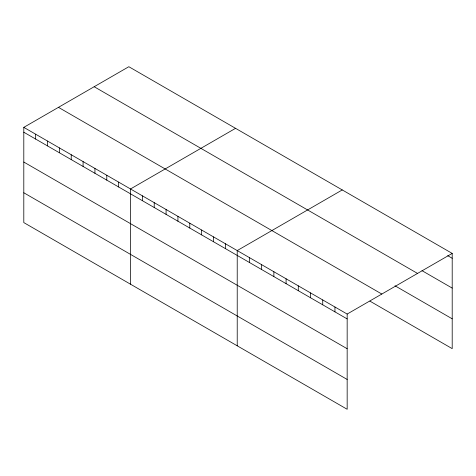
<?xml version="1.0" encoding="UTF-8"?>
<svg xmlns="http://www.w3.org/2000/svg" width="476" height="476" viewBox="0 0 476 476"><rect width="100%" height="100%" fill="white"/><g stroke="black" fill="none" stroke-linecap="round" stroke-linejoin="round"><path stroke-width="0.71" d="M23.8 127.36L347.165 314.053L347.165 409.283L23.8 222.59L23.8 127.36L128.835 66.717L452.2 253.41L452.2 348.64L369.906 301.124M235.549 128.33L130.507 188.972L130.507 284.196M342.256 189.936L237.221 250.578L237.221 345.802M347.165 314.053L452.2 253.41M447.702 255.677L452.2 258.272M421.98 270.648L452.2 288.093M94.177 86.733L417.535 273.426M394.979 285.779L452.2 318.819M58.465 107.35L381.823 294.043M23.8 132.221L347.165 318.914M23.8 162.042L347.165 348.735M23.8 192.768L347.165 379.461M334.949 307.002L334.949 311.863M322.734 299.951L322.734 304.813M310.513 292.895L310.513 297.756M298.297 285.844L298.297 290.705M286.082 278.793L286.082 283.654M273.867 271.736L273.867 276.598M261.651 264.686L261.651 269.547M249.436 257.629L249.436 262.49M225.362 243.736L225.362 248.597M213.504 236.887L213.504 241.749M201.651 230.045L201.651 234.906M189.793 223.196L189.793 228.058M177.935 216.354L177.935 221.215M166.082 209.505L166.082 214.367M154.224 202.663L154.224 207.524M142.366 195.815L142.366 200.676M118.655 182.124L118.655 186.985M106.797 175.281L106.797 180.142M94.938 168.433L94.938 173.294M83.086 161.59L83.086 166.451M71.227 154.742L71.227 159.603M59.369 147.899L59.369 152.76M47.511 141.051L47.511 145.912M35.658 134.208L35.658 139.069"/></g></svg>
